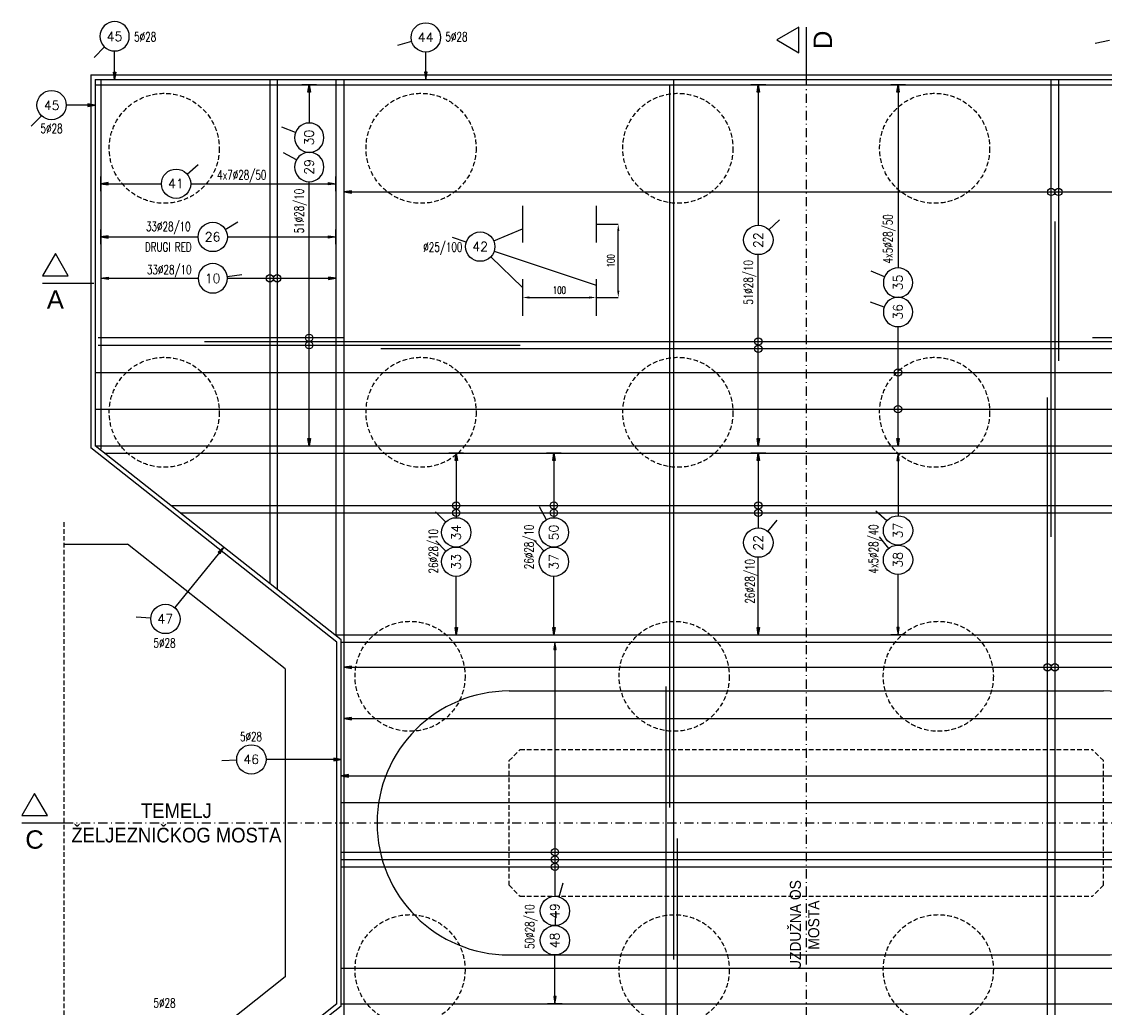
# Model space of a CAD drawing. Extents: x 25615 to 36352, y 68211 to 72666.
# Drawn here: x 30312 to 31791, y 69206 to 70553 of the extents above; entities that cross this region are included whole.
import ezdxf
from ezdxf.enums import TextEntityAlignment as Align

# ---------------------------------------------------------------- set-up
doc = ezdxf.new("R2010")
doc.units = 0
doc.header["$LTSCALE"] = 50
doc.header["$PDMODE"] = 34
doc.header["$PDSIZE"] = 5
for name, pattern in [('CENTER', [0.47, 0.25, -0.1, 0.02, -0.1]), ('HIDDEN', [9.525, 6.35, -3.175]), ('HIDDEN2', [0.1875, 0.125, -0.0625])]:
    doc.linetypes.add(name, pattern=pattern)
doc.layers.get('DEFPOINTS').update_dxf_attribs({"linetype": 'CONTINUOUS'})
for name, color, linetype in [('ARM', 1, 'CONTINUOUS'), ('BETON', 7, 'CONTINUOUS'), ('BETON TANKO', 40, 'CONTINUOUS'), ('CRTICA', 7, 'CONTINUOUS'), ('KOTE', 4, 'CONTINUOUS'), ('NEVIDLJIVO', 9, 'HIDDEN2'), ('OSI', 2, 'CENTER'), ('TANKO', 8, 'CONTINUOUS'), ('TEKST', 7, 'CONTINUOUS')]:
    doc.layers.add(name, color=color, linetype=linetype)
doc.styles.add('KOTE', font='romans.shx', dxfattribs={"width": 0.7})
doc.styles.add('NASLOV', font='ARIAL.TTF')
doc.styles.get("Standard").update_dxf_attribs({"font": 'romans.shx', "width": 0.9})
doc.dimstyles.new('M-50', dxfattribs={"dimscale": 50, "dimtxt": 0.2, "dimasz": 0.185, "dimexe": 0, "dimexo": 0, "dimgap": 0.1, "dimtad": 1, "dimdec": 0, "dimzin": 0, "dimdsep": 46, "dimtxsty": 'KOTE', "dimcen": 0.09, "dimclrd": 256, "dimclre": 256, "dimclrt": 2, "dimadec": 0, "dimazin": 0, "dimtfac": 1, "dimtdec": 0, "dimtix": 1, "dimtmove": 2, "dimatfit": 3, "dimfxl": 0, "dimtolj": 1, "dimtzin": 0, "dimarcsym": 0})

# ---------------------------------------------------------------- blocks, each defined once
blk = doc.blocks.new('S')
at = {"layer": 'KOTE', "color": 9}
blk.add_line((0, 1), (0, -1), dxfattribs=at)
blk.add_lwpolyline([(-1, 0.17), (-1, -0.17), (0, 0)], close=True, dxfattribs=at)
at = {"layer": 'KOTE', "color": 9, "linetype": 'ByBlock'}
blk.add_solid([(-1, 0.17), (-1, -0.17), (0, 0)], dxfattribs=at)
blk = doc.blocks.new('*D358')
at = {"layer": 'DEFPOINTS', "color": 0}
for p in [(30995.2, 70176.9), (31095.2, 70176.9), (31095.2, 70176.9)]:
    blk.add_point(p, dxfattribs=at)
at = {"layer": 'TANKO', "lineweight": -2}
blk.add_line((31004.5, 70176.9), (31086, 70176.9), dxfattribs=at)
at = {"layer": 'TANKO'}
for points in [[(31004.5, 70178.4), (31004.5, 70175.3), (30995.2, 70176.9)], [(31086, 70178.4), (31086, 70175.3), (31095.2, 70176.9)]]:
    blk.add_solid(points, dxfattribs=at)
at = {"layer": 'TANKO', "color": 2, "insert": (31045.2, 70186.9), "char_height": 10, "attachment_point": 5, "style": 'KOTE'}
blk.add_mtext('\\A1;100', dxfattribs=at)
blk = doc.blocks.new('*D359')
at = {"layer": 'DEFPOINTS', "color": 0}
for p in [(31095.2, 70276.9), (31125.5, 70276.9), (31095.2, 70176.9)]:
    blk.add_point(p, dxfattribs=at)
at = {"layer": 'TANKO', "lineweight": -2}
for p, q in [((31095.2, 70276.9), (31125.5, 70276.9)), ((31125.5, 70186.1), (31125.5, 70267.6)), ((31095.2, 70176.9), (31125.5, 70176.9))]:
    blk.add_line(p, q, dxfattribs=at)
at = {"layer": 'TANKO'}
for points in [[(31124, 70267.6), (31127, 70267.6), (31125.5, 70276.9)], [(31124, 70186.1), (31127, 70186.1), (31125.5, 70176.9)]]:
    blk.add_solid(points, dxfattribs=at)
at = {"layer": 'TANKO', "color": 2, "insert": (31115.5, 70226.9), "char_height": 10, "attachment_point": 5, "rotation": 90, "style": 'KOTE'}
blk.add_mtext('\\A1;100', dxfattribs=at)
blk = doc.blocks.new('P')
at = {"layer": 'KOTE'}
blk.add_circle((0, 0), 0.4, dxfattribs=at)
blk.add_attdef('P', text='', height=0.25, dxfattribs=at).set_placement((-0.004, 0.004), align=Align.MIDDLE)
blk = doc.blocks.new('STR')
at = {"layer": 'KOTE', "color": 9}
blk.add_lwpolyline([(-1, 0.17), (-1, -0.17), (0, 0)], close=True, dxfattribs=at)
at = {"layer": 'KOTE', "color": 9, "linetype": 'ByBlock'}
blk.add_solid([(-1, 0.17), (-1, -0.17), (0, 0)], dxfattribs=at)

msp = doc.modelspace()

# ---------------------------------------------------------------- linework, layer by layer
at = {"layer": 'ARM', "ltscale": 10}
for p, q in [((30412.7, 70474.3), (32350.7, 70474.3)), ((30412.7, 70474.3), (30412.7, 69974.7)), ((30420.3, 70473.3, 0), (30420.3, 69970, 0)), ((30650.6, 70473.3), (30650.6, 69787.9, 0)), ((30660.6, 70473.3), (30660.6, 69780, 0)), ((30740.7, 70473.3), (30740.7, 69716.6, 0)), ((30751.7, 68446.3), (30751.7, 70474.3)), ((30412.7, 70466.7), (32350.7, 70466.7)), ((30995.2, 70301.9), (30995.2, 70251.9)), ((31095.2, 70301.9), (31095.2, 70251.9)), ((30995.2, 70201.9), (30995.2, 70151.9)), ((31095.2, 70201.9), (31095.2, 70151.9)), ((30412.7, 70074.7, 0), (32346.7, 70074.7, 0)), ((30412.7, 70024.7, 0), (32346.7, 70024.7, 0)), ((30747.7, 69709.9), (30412.7, 69974.7)), ((30412.7, 69974.7), (32346.7, 69974.7)), ((30425.3, 69964.7), (32346.7, 69964.7)), ((30515.8, 69893.2), (32346.7, 69893.2)), ((30528.4, 69883.2), (32346.7, 69883.2)), ((30740.7, 69717), (32346.7, 69717)), ((30747.7, 69210.6), (30747.7, 69709.9)), ((30747.7, 69707), (32346.7, 69707)), ((30747.7, 69488.4), (32350.7, 69488.4)), ((30747.7, 69420.6), (32346.7, 69420.6)), ((30747.7, 69410.6), (32346.7, 69410.6)), ((30747.7, 69400.6), (32346.7, 69400.6)), ((30747.7, 69262.3), (32356.7, 69262.3)), ((30747.7, 69213.6), (32346.7, 69213.6)), ((30747.7, 69210.6), (30412.7, 68945.8))]:
    msp.add_line(p, q, dxfattribs=at)
at = {"layer": 'ARM'}
for p, q in [((31715.5, 69850.3, 0), (31715.5, 70474.3)), ((31725.5, 70474.3, 0), (31725.5, 70090.3, 0)), ((30751.7, 70121.9, 0), (30416.7, 70121.9, 0)), ((32346.7, 70121.9, 0), (31771.7, 70121.9, 0)), ((30416.7, 70111.9, 0), (30991.7, 70111.9, 0))]:
    msp.add_line(p, q, dxfattribs=at)
at = {"layer": 'ARM', "ltscale": 10, "elevation": 0}
for points in [[(31200.6, 70474.3), (31200.6, 69274.3)], [(31195.6, 69481.3), (31195.6, 70466.3)], [(31190.6, 68446.3), (31190.6, 69646.3)], [(31205.6, 69439.3), (31205.6, 68454.3)]]:
    msp.add_lwpolyline(points, dxfattribs=at)
at = {"layer": 'ARM', "elevation": 0}
for points in [[(31720.5, 70280.3), (31720.5, 68880.3)], [(30561.7, 70116.9), (31961.7, 70116.9)], [(32201.7, 70106.9), (30801.7, 70106.9)], [(31710.5, 68640.3), (31710.5, 70040.3)]]:
    msp.add_lwpolyline(points, dxfattribs=at)
at = {"layer": 'BETON', "ltscale": 10}
for p, q in [((30406.7, 70480.3), (30406.7, 69971.8)), ((30406.7, 70480.3), (32356.7, 70480.3)), ((30741.7, 69707), (30406.7, 69971.8)), ((30741.7, 69213.6), (30741.7, 69707)), ((30741.7, 69213.6), (30406.7, 68948.7))]:
    msp.add_line(p, q, dxfattribs=at)
at = {"layer": 'BETON TANKO', "ltscale": 10}
for p, q in [((30369.7, 69840.3, 0), (30456.7, 69840.3)), ((30671.7, 69670.3), (30456.7, 69840.3)), ((30671.7, 69670.3), (30671.7, 69250.3)), ((30976.7, 69640.3), (31786.7, 69640.3)), ((30976.7, 69280.3), (31786.7, 69280.3)), ((30671.7, 69250.3), (30456.7, 69080.3))]:
    msp.add_line(p, q, dxfattribs=at)
for centre, start, end in [((30976.7, 69460.3), 90, 270), ((31786.7, 69460.3), 270, 90)]:
    msp.add_arc(centre, 180, start, end, dxfattribs=at)
at = {"layer": 'CRTICA'}
for p, q in [((30425.2, 70518.5), (30411.4, 70504.1)), ((30843.9, 70526), (30824.7, 70520.6)), ((31795.1, 70527.4), (31775.5, 70523.3)), ((30339.3, 70424.8), (30325.4, 70410.4)), ((30685.6, 70401.9), (30666.9, 70409.1)), ((30686.8, 70364.5), (30669.4, 70374.3)), ((30537.9, 70345.2, 0), (30552.9, 70358.4, 0)), ((30589.9, 70269.7, 0), (30607, 70280.1, 0)), ((31330.9, 70269.1), (31345.3, 70282.9)), ((30918.4, 70252.4), (30899.4, 70258.5)), ((30592.6, 70205.6, 0), (30612.4, 70208.3, 0)), ((31488.4, 70204.9), (31470, 70212.7)), ((31488, 70163.9), (31469.2, 70170.7)), ((30890.5, 69870.7), (30876.4, 69884.8)), ((31027.9, 69873.9), (31018, 69891.3)), ((31491.7, 69872.3), (31476.6, 69885.4)), ((31329.3, 69857.9), (31342.2, 69873.2)), ((31494.3, 69834.8), (31481.7, 69850.4)), ((30890.7, 69830.9), (30876.7, 69845.1)), ((31024.2, 69831.2), (31010.6, 69845.8)), ((30488.3, 69739.7), (30468.4, 69741)), ((30605.4, 69546), (30585.4, 69545)), ((31044.9, 69359.4), (31050.6, 69378.6)), ((31039.8, 69320.2), (31040.4, 69340.2))]:
    msp.add_line(p, q, dxfattribs=at)
at = {"layer": 'KOTE'}
for centre in [(31715.5, 70320.8), (31725.5, 70320.8), (30650.6, 70203, 0), (30660.6, 70203, 0), (30704.3, 70121.9), (30704.3, 70111.9), (31316.4, 70116.9), (31316.4, 70106.9), (31506.8, 70074.7), (31506.8, 70024.7), (30904.7, 69893.2), (31037.8, 69893.2), (31316.4, 69893.2), (30904.7, 69883.2), (31037.8, 69883.2), (31316.4, 69883.2), (31710.5, 69672.6), (31720.5, 69672.6), (31039.2, 69420.6), (31039.2, 69410.6), (31039.2, 69400.6)]:
    msp.add_circle(centre, 5, dxfattribs=at)
at = {"layer": 'NEVIDLJIVO'}
for p, q in [((30369.7, 69870.3, 0), (30369.7, 69050.3, 0)), ((30976.7, 69545.3), (30991.7, 69560.3)), ((30991.7, 69560.3), (31771.7, 69560.3)), ((31786.7, 69545.3), (31771.7, 69560.3)), ((30976.7, 69375.3), (30976.7, 69545.3)), ((31786.7, 69375.3), (31786.7, 69545.3)), ((30976.7, 69375.3), (30991.7, 69360.3)), ((31786.7, 69375.3), (31771.7, 69360.3)), ((30991.7, 69360.3), (31771.7, 69360.3))]:
    msp.add_line(p, q, dxfattribs=at)
for centre in [(30506.7, 70380.3), (30856.7, 70380.3), (31206.7, 70380.3), (31556.7, 70380.3), (30506.7, 70020.3), (30856.7, 70020.3), (31206.7, 70020.3), (31556.7, 70020.3), (30841.7, 69660.3), (31201.7, 69660.3), (31561.7, 69660.3), (30841.7, 69260.3), (31201.7, 69260.3), (31561.7, 69260.3)]:
    msp.add_circle(centre, 75, dxfattribs=at)
at = {"layer": 'OSI'}
for p, q in [((31381.7, 70525.3), (31381.7, 68395.3)), ((30369.7, 69460.3), (32401.7, 69460.3))]:
    msp.add_line(p, q, dxfattribs=at)
at = {"layer": 'TANKO'}
for p, q in [((30439.1, 70474.3), (30439.1, 70513)), ((30863.2, 70474.3), (30863.2, 70511.5)), ((30704.3, 70466.7), (30704.3, 70414.8)), ((31316.4, 70466.7), (31316.4, 70275.3)), ((31506.8, 70466.7), (31506.8, 70217.1)), ((30412.7, 70439.2), (30373.1, 70439.2)), ((30420.3, 70332, 0), (30502.8, 70332, 0)), ((30542.8, 70332, 0), (30740.7, 70332, 0)), ((30704.3, 69974.7), (30704.3, 70334.8)), ((30751.7, 70320.8), (32079.8, 70320.8)), ((30955.8, 70254), (30995.2, 70270.5)), ((30420.3, 70259.4, 0), (30552.8, 70259.4, 0)), ((30592.8, 70259.4, 0), (30740.7, 70259.4, 0)), ((30956.4, 70239.9), (31095.2, 70193.5)), ((31316.4, 69974.7), (31316.4, 70235.3)), ((30995.2, 70190.6), (30951.8, 70232.3)), ((30420.3, 70203, 0), (30552.8, 70203, 0)), ((30592.8, 70203, 0), (30740.7, 70203, 0)), ((31506.8, 69974.7), (31506.8, 70137.1)), ((30904.7, 69964.7), (30904.7, 69876.6)), ((31037.8, 69964.7), (31037.8, 69876.6)), ((31316.4, 69964.7), (31316.4, 69862.6)), ((31506.8, 69964.7), (31506.8, 69879.3)), ((30587.7, 69836.4), (30520.9, 69754.1)), ((31316.4, 69717), (31316.4, 69822.6)), ((30904.7, 69717), (30904.7, 69796.6)), ((31037.8, 69717), (31037.8, 69796.6)), ((31506.8, 69717), (31506.8, 69799.3)), ((31039.2, 69707), (31039.2, 69360.3)), ((30751.7, 69672.6), (32088.4, 69672.6)), ((30751.7, 69602.6), (32002.2, 69602.6)), ((30747.7, 69546.9), (30645.4, 69546.9)), ((30747.7, 69524.5), (31998.2, 69524.5)), ((31039.2, 69213.6), (31039.2, 69280.3))]:
    msp.add_line(p, q, dxfattribs=at)
at = {"layer": 'TEKST', "linetype": 'HIDDEN'}
for p, q in [((31381.7, 70545.7), (31381.7, 70475.7)), ((30340.8, 70196.6), (30410.8, 70196.6)), ((30312.4, 69460.3, 0), (30382.4, 69460.3, 0))]:
    msp.add_line(p, q, dxfattribs=at)
at = {"layer": 'TEKST', "elevation": 0}
for points in [[(31371.7, 70510.7), (31371.7, 70545.7), (31341.4, 70528.2)], [(30340.8, 70206.6), (30375.8, 70206.6), (30358.3, 70236.9)], [(30312.4, 69470.3), (30347.4, 69470.3), (30329.9, 69500.6)]]:
    msp.add_lwpolyline(points, close=True, dxfattribs=at)

# ---------------------------------------------------------------- block references
at = {"layer": 'KOTE'}
ref = msp.add_blockref('P', (30439.1, 70533), dxfattribs=dict(at, xscale=-50, yscale=50, zscale=50, rotation=180))
ref.add_attrib('P', '45', dxfattribs={"height": 12.5}).set_placement((30438.9, 70532.8), align=Align.MIDDLE)
ref = msp.add_blockref('P', (30863.2, 70531.5), dxfattribs=dict(at, xscale=50, yscale=50, zscale=50))
ref.add_attrib('P', '44', dxfattribs={"height": 12.5}).set_placement((30863, 70531.7), align=Align.MIDDLE)
at = {"layer": 'KOTE', "yscale": 10, "zscale": 10}
for name, p, xscale, rotation in [('STR', (30439.1, 70474.3), -10, 90), ('STR', (30863.2, 70474.3), 10, 270), ('S', (30704.3, 70466.7), -10, 270), ('S', (31316.4, 70466.7), -10, 270), ('S', (31506.8, 70466.7), -10, 270), ('STR', (30412.7, 70439.2), 10, 359.999999999994), ('S', (30420.3, 70332, 0), 10, 180), ('S', (30740.7, 70332, 0), -10, 180.0000000000062), ('S', (30751.7, 70320.8), 10, 180), ('S', (30420.3, 70259.4, 0), 10, 180), ('S', (30740.7, 70259.4, 0), -10, 180.0000000000062), ('S', (30740.7, 70203, 0), 10, 359.9999999999939), ('S', (30704.3, 69974.7), -10, 90), ('S', (31316.4, 69974.7), -10, 90), ('S', (31506.8, 69974.7), -10, 90), ('S', (30904.7, 69964.7), -10, 270), ('S', (31037.8, 69964.7), -10, 270), ('S', (31316.4, 69964.7), -10, 270), ('S', (31506.8, 69964.7), 10, 90), ('STR', (30587.7, 69836.4), 10, 50.93984479866046), ('S', (30904.7, 69717), -10, 90), ('S', (31037.8, 69717), -10, 90), ('S', (31316.4, 69717), -10, 90), ('S', (31506.8, 69717), 10, 270), ('S', (31039.2, 69707), 10, 90), ('S', (30751.7, 69672.6), 10, 180), ('S', (30751.7, 69602.6), 10, 180), ('S', (30747.7, 69524.5), 10, 180), ('S', (31039.2, 69213.6), 10, 270)]:
    msp.add_blockref(name, p, dxfattribs=dict(at, xscale=xscale, rotation=rotation))
at = {"layer": 'KOTE'}
ref = msp.add_blockref('P', (30353.1, 70439.2), dxfattribs=dict(at, xscale=50, yscale=50, zscale=50, rotation=179.999999999994))
ref.add_attrib('P', '45', dxfattribs={"height": 12.5, "rotation": 360}).set_placement((30353.3, 70439), align=Align.MIDDLE)
ref = msp.add_blockref('P', (30704.3, 70394.8), dxfattribs=dict(at, xscale=-50, yscale=50, zscale=50, rotation=90))
ref.add_attrib('P', '30', dxfattribs={"height": 12.5, "rotation": 90}).set_placement((30704.1, 70394.9), align=Align.MIDDLE)
ref = msp.add_blockref('P', (30704.3, 70354.8), dxfattribs=dict(at, xscale=-50, yscale=50, zscale=50, rotation=90))
ref.add_attrib('P', '29', dxfattribs={"height": 12.5, "rotation": 90}).set_placement((30704.1, 70354.9), align=Align.MIDDLE)
ref = msp.add_blockref('P', (30522.8, 70332, 0), dxfattribs=dict(at, xscale=50, yscale=50, zscale=50))
ref.add_attrib('P', '41', dxfattribs={"height": 12.5}).set_placement((30522.7, 70332.2, 0), align=Align.MIDDLE)
ref = msp.add_blockref('P', (30572.8, 70259.4, 0), dxfattribs=dict(at, xscale=50, yscale=50, zscale=50))
ref.add_attrib('P', '26', dxfattribs={"height": 12.5}).set_placement((30572.6, 70259.6, 0), align=Align.MIDDLE)
ref = msp.add_blockref('P', (30937.4, 70246.2), dxfattribs=dict(at, xscale=50, yscale=50, zscale=50))
ref.add_attrib('P', '42', dxfattribs={"height": 12.5}).set_placement((30937.2, 70246.4), align=Align.MIDDLE)
ref = msp.add_blockref('P', (31316.4, 70255.3), dxfattribs=dict(at, xscale=50, yscale=50, zscale=50, rotation=90))
ref.add_attrib('P', '22', dxfattribs={"height": 12.5, "rotation": 90}).set_placement((31316.2, 70255.1), align=Align.MIDDLE)
ref = msp.add_blockref('P', (30572.8, 70203, 0), dxfattribs=dict(at, xscale=-50, yscale=50, zscale=50, rotation=180))
ref.add_attrib('P', '10', dxfattribs={"height": 12.5}).set_placement((30572.6, 70202.8, 0), align=Align.MIDDLE)
at = {"layer": 'KOTE', "yscale": 10, "zscale": 10}
for name, p, xscale in [('S', (30420.3, 70203, 0), -10), ('STR', (30747.7, 69546.9), 10)]:
    msp.add_blockref(name, p, dxfattribs=dict(at, xscale=xscale))
at = {"layer": 'KOTE'}
ref = msp.add_blockref('P', (31506.8, 70197.1), dxfattribs=dict(at, xscale=-50, yscale=50, zscale=50, rotation=90))
ref.add_attrib('P', '35', dxfattribs={"height": 12.5, "rotation": 90}).set_placement((31506.6, 70197.3), align=Align.MIDDLE)
ref = msp.add_blockref('P', (31506.8, 70157.1), dxfattribs=dict(at, xscale=-50, yscale=50, zscale=50, rotation=90))
ref.add_attrib('P', '36', dxfattribs={"height": 12.5, "rotation": 90}).set_placement((31506.6, 70157.3), align=Align.MIDDLE)
ref = msp.add_blockref('P', (31506.8, 69859.3), dxfattribs=dict(at, xscale=50, yscale=50, zscale=50, rotation=90))
ref.add_attrib('P', '37', dxfattribs={"height": 12.5, "rotation": 90}).set_placement((31506.6, 69859.1), align=Align.MIDDLE)
ref = msp.add_blockref('P', (30904.7, 69856.6), dxfattribs=dict(at, xscale=50, yscale=50, zscale=50, rotation=90))
ref.add_attrib('P', '34', dxfattribs={"height": 12.5, "rotation": 90}).set_placement((30904.5, 69856.4), align=Align.MIDDLE)
ref = msp.add_blockref('P', (31037.8, 69856.6), dxfattribs=dict(at, xscale=50, yscale=50, zscale=50, rotation=90))
ref.add_attrib('P', '50', dxfattribs={"height": 12.5, "rotation": 90}).set_placement((31037.6, 69856.4), align=Align.MIDDLE)
ref = msp.add_blockref('P', (31316.4, 69842.6), dxfattribs=dict(at, xscale=50, yscale=50, zscale=50, rotation=90.00000000003125))
ref.add_attrib('P', '22', dxfattribs={"height": 12.5, "rotation": 90}).set_placement((31316.2, 69842.4), align=Align.MIDDLE)
ref = msp.add_blockref('P', (30904.7, 69816.6), dxfattribs=dict(at, xscale=50, yscale=50, zscale=50, rotation=90))
ref.add_attrib('P', '33', dxfattribs={"height": 12.5, "rotation": 90}).set_placement((30904.5, 69816.4), align=Align.MIDDLE)
ref = msp.add_blockref('P', (31037.8, 69816.6), dxfattribs=dict(at, xscale=50, yscale=50, zscale=50, rotation=90))
ref.add_attrib('P', '37', dxfattribs={"height": 12.5, "rotation": 90}).set_placement((31037.6, 69816.4), align=Align.MIDDLE)
ref = msp.add_blockref('P', (31506.8, 69819.3), dxfattribs=dict(at, xscale=50, yscale=50, zscale=50, rotation=90))
ref.add_attrib('P', '38', dxfattribs={"height": 12.5, "rotation": 90}).set_placement((31506.6, 69819.1), align=Align.MIDDLE)
ref = msp.add_blockref('P', (30508.3, 69738.5), dxfattribs=dict(at, xscale=50, yscale=50, zscale=50))
ref.add_attrib('P', '47', dxfattribs={"height": 12.5}).set_placement((30508.1, 69738.7), align=Align.MIDDLE)
ref = msp.add_blockref('P', (30625.4, 69546.9), dxfattribs=dict(at, xscale=50, yscale=50, zscale=50))
ref.add_attrib('P', '46', dxfattribs={"height": 12.5}).set_placement((30625.2, 69547.1), align=Align.MIDDLE)
ref = msp.add_blockref('P', (31039.2, 69340.3), dxfattribs=dict(at, xscale=50, yscale=50, zscale=50, rotation=90))
ref.add_attrib('P', '49', dxfattribs={"height": 12.5, "rotation": 90}).set_placement((31039, 69340.1), align=Align.MIDDLE)
ref = msp.add_blockref('P', (31039.2, 69300.3), dxfattribs=dict(at, xscale=50, yscale=50, zscale=50, rotation=90))
ref.add_attrib('P', '48', dxfattribs={"height": 12.5, "rotation": 90}).set_placement((31039, 69300.1), align=Align.MIDDLE)

# ---------------------------------------------------------------- texts
at = {"layer": 'KOTE', "style": 'KOTE', "width": 0.7}
for s, p in [('5%%c28', (30480.7, 70532.3)), ('5%%c28', (30905, 70532.4)), ('4x7%%c28/50', (30612.3, 70343.2, 0)), ('33%%C28/10', (30512.2, 70272.8, 0)), ('DRUGI RED', (30512.2, 70245.8, 0)), ('%%c25/100', (30886.4, 70244.7)), ('33%%C28/10', (30513.5, 70213.9, 0)), ('5%%c28', (30507.1, 69705.7)), ('5%%c28', (30624.9, 69578.1)), ('5%%c28', (30507.1, 69214.8))]:
    msp.add_text(s, height=12.5, dxfattribs=at).set_placement(p, align=Align.MIDDLE)
for s, rotation, p in [('5%%c28', 360, (30353.1, 70407.3)), ('51%%C28/10', 90, (30691.4, 70294.7)), ('26%%C28/10', 90, (31004.7, 69836.8)), ('26%%C28/10', 90, (30874.3, 69830.9)), ('50%%c28/10', 90, (31005.7, 69319))]:
    msp.add_text(s, height=12.5, rotation=rotation, dxfattribs=at).set_placement(p, align=Align.MIDDLE)
for s, p in [('4x5%%c28/50', (31499.2, 70223.2)), ('4x5%%c28/40', (31479.6, 69800.4))]:
    msp.add_text(s, height=12.5, rotation=90, dxfattribs=at).set_placement(p)
for s, p in [('51%%C28/10', (31309.1, 70227.8)), ('26%%C28/10', (31311.1, 69820.2))]:
    msp.add_text(s, height=12.5, rotation=90, dxfattribs=at).set_placement(p, align=Align.RIGHT)
at = {"layer": 'TEKST', "style": 'NASLOV'}
msp.add_text('D', height=25, rotation=90, dxfattribs=at).set_placement((31404.2, 70528.2), align=Align.MIDDLE)
for s, p in [('A', (30358.3, 70174.1)), ('C', (30329.9, 69437.8, 0))]:
    msp.add_text(s, height=25, dxfattribs=at).set_placement(p, align=Align.MIDDLE)
at = {"layer": 'TEKST', "insert": (30523.2, 69460.3), "char_height": 20, "attachment_point": 5}
msp.add_mtext('{\\fArial|b0|i0|c238|p34;TEMELJ\\PŽELJEZNIČKOG MOSTA}', dxfattribs=at)
at = {"layer": 'TEKST', "insert": (31379.5, 69321.1), "char_height": 15, "attachment_point": 5, "rotation": 90}
msp.add_mtext('{\\fArial|b0|i0|c238|p34;UZDUŽNA OS\\PMOSTA}', dxfattribs=at)

# ---------------------------------------------------------------- dimensions: what is measured, and where the dimension line sits
at = {"layer": 'TANKO'}
dim = msp.add_linear_dim(base=(31125.5, 70276.9), p1=(31095.2, 70176.9), p2=(31095.2, 70276.9), angle=90, dimstyle='M-50', dxfattribs=at)
dim.commit()
dim.dimension.update_dxf_attribs({"geometry": '*D359', "text_midpoint": (31115.5, 70226.9)})
dim = msp.add_linear_dim(base=(31095.2, 70176.9), p1=(30995.2, 70176.9), p2=(31095.2, 70176.9), dimstyle='M-50', dxfattribs=at)
dim.commit()
dim.dimension.update_dxf_attribs({"geometry": '*D358', "text_midpoint": (31045.2, 70186.9)})

doc.saveas('drawing.dxf')
